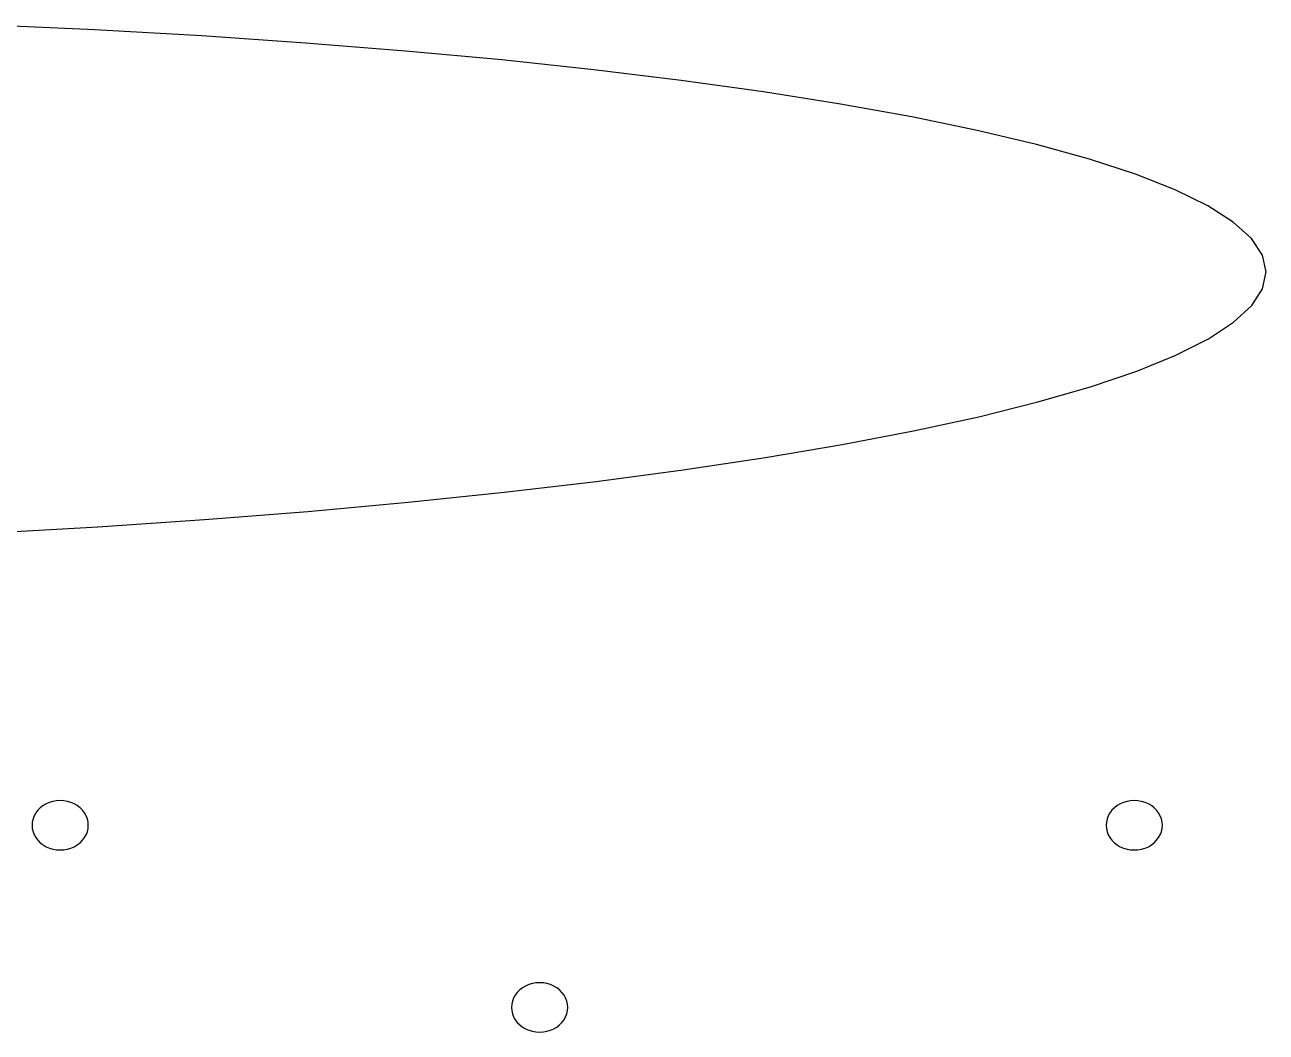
# Model space of a CAD drawing. Extents: x -292 to 292, y -205 to 211.
# Drawn here: x 222.68 to 252.11, y 105.3 to 129.18 of the extents above; entities that cross this region are included whole.
import ezdxf

# ---------------------------------------------------------------- set-up
doc = ezdxf.new("R2010")
doc.units = 0

msp = doc.modelspace()

# ---------------------------------------------------------------- linework, layer by layer
at = {"layer": 'ELLIPSES'}
for p, q in [((224.345, 129.056), (221.75, 129.177)), ((224.345, 129.056), (221.75, 129.177)), ((226.877, 128.912), (224.345, 129.056)), ((226.877, 128.912), (224.345, 129.056)), ((229.334, 128.744), (226.877, 128.912)), ((229.334, 128.744), (226.877, 128.912)), ((231.709, 128.555), (229.334, 128.744)), ((231.709, 128.555), (229.334, 128.744)), ((233.99, 128.344), (231.709, 128.555)), ((233.99, 128.344), (231.709, 128.555)), ((236.17, 128.112), (233.99, 128.344)), ((236.17, 128.112), (233.99, 128.344)), ((238.24, 127.86), (236.17, 128.112)), ((238.24, 127.86), (236.17, 128.112)), ((240.191, 127.589), (238.24, 127.86)), ((240.191, 127.589), (238.24, 127.86)), ((242.016, 127.3), (240.191, 127.589)), ((242.016, 127.3), (240.191, 127.589)), ((243.708, 126.995), (242.016, 127.3)), ((243.708, 126.995), (242.016, 127.3)), ((245.259, 126.675), (243.708, 126.995)), ((245.259, 126.675), (243.708, 126.995)), ((246.665, 126.34), (245.259, 126.675)), ((246.665, 126.34), (245.259, 126.675)), ((247.918, 125.992), (246.665, 126.34)), ((247.918, 125.992), (246.665, 126.34)), ((249.015, 125.633), (247.918, 125.992)), ((249.015, 125.633), (247.918, 125.992)), ((249.951, 125.264), (249.015, 125.633)), ((249.951, 125.264), (249.015, 125.633)), ((250.723, 124.886), (249.951, 125.264)), ((250.723, 124.886), (249.951, 125.264)), ((251.326, 124.501), (250.723, 124.886)), ((251.326, 124.501), (250.723, 124.886)), ((251.76, 124.11), (251.326, 124.501)), ((251.76, 124.11), (251.326, 124.501)), ((252.021, 123.716), (251.76, 124.11)), ((252.021, 123.716), (251.76, 124.11)), ((252.11, 123.318), (252.021, 123.716)), ((252.11, 123.318), (252.021, 123.716)), ((252.026, 122.92), (252.11, 123.318)), ((252.026, 122.92), (252.11, 123.318)), ((251.768, 122.523), (252.026, 122.92)), ((251.768, 122.523), (252.026, 122.92)), ((251.339, 122.127), (251.768, 122.523)), ((251.339, 122.127), (251.768, 122.523)), ((250.74, 121.736), (251.339, 122.127)), ((250.74, 121.736), (251.339, 122.127)), ((249.972, 121.35), (250.74, 121.736)), ((249.972, 121.35), (250.74, 121.736)), ((249.041, 120.97), (249.972, 121.35)), ((249.041, 120.97), (249.972, 121.35)), ((247.948, 120.599), (249.041, 120.97)), ((247.948, 120.599), (249.041, 120.97)), ((246.698, 120.238), (247.948, 120.599)), ((246.698, 120.238), (247.948, 120.599)), ((245.296, 119.888), (246.698, 120.238)), ((245.296, 119.888), (246.698, 120.238)), ((243.748, 119.551), (245.296, 119.888)), ((243.748, 119.551), (245.296, 119.888)), ((242.06, 119.227), (243.748, 119.551)), ((242.06, 119.227), (243.748, 119.551)), ((240.238, 118.919), (242.06, 119.227)), ((240.238, 118.919), (242.06, 119.227)), ((238.29, 118.627), (240.238, 118.919)), ((238.29, 118.627), (240.238, 118.919)), ((236.223, 118.352), (238.29, 118.627)), ((236.223, 118.352), (238.29, 118.627)), ((234.046, 118.097), (236.223, 118.352)), ((234.046, 118.097), (236.223, 118.352)), ((231.767, 117.861), (234.046, 118.097)), ((231.767, 117.861), (234.046, 118.097)), ((229.395, 117.645), (231.767, 117.861)), ((229.395, 117.645), (231.767, 117.861)), ((224.409, 117.28), (226.939, 117.451)), ((224.409, 117.28), (226.939, 117.451)), ((226.939, 117.451), (229.395, 117.645)), ((226.939, 117.451), (229.395, 117.645)), ((221.816, 117.131), (224.409, 117.28)), ((221.816, 117.131), (224.409, 117.28)), ((223.114, 110.67), (223.048, 110.619)), ((223.187, 110.712), (223.114, 110.67)), ((223.265, 110.746), (223.187, 110.712)), ((223.347, 110.771), (223.265, 110.746)), ((223.433, 110.786), (223.347, 110.771)), ((223.52, 110.791), (223.433, 110.786)), ((223.607, 110.786), (223.52, 110.791)), ((223.693, 110.771), (223.607, 110.786)), ((223.775, 110.746), (223.693, 110.771)), ((223.853, 110.712), (223.775, 110.746)), ((223.926, 110.67), (223.853, 110.712)), ((223.992, 110.619), (223.926, 110.67)), ((248.577, 110.67), (248.512, 110.619)), ((248.65, 110.712), (248.577, 110.67)), ((248.728, 110.746), (248.65, 110.712)), ((248.811, 110.771), (248.728, 110.746)), ((248.896, 110.786), (248.811, 110.771)), ((248.983, 110.791), (248.896, 110.786)), ((249.071, 110.786), (248.983, 110.791)), ((249.156, 110.771), (249.071, 110.786)), ((249.239, 110.746), (249.156, 110.771)), ((249.317, 110.712), (249.239, 110.746)), ((249.39, 110.67), (249.317, 110.712)), ((249.455, 110.619), (249.39, 110.67)), ((222.876, 110.356), (222.859, 110.281)), ((222.904, 110.429), (222.876, 110.356)), ((222.942, 110.498), (222.904, 110.429)), ((222.991, 110.561), (222.942, 110.498)), ((223.048, 110.619), (222.991, 110.561)), ((224.049, 110.561), (223.992, 110.619)), ((224.098, 110.498), (224.049, 110.561)), ((224.136, 110.429), (224.098, 110.498)), ((224.164, 110.356), (224.136, 110.429)), ((224.181, 110.281), (224.164, 110.356)), ((248.339, 110.356), (248.322, 110.281)), ((248.367, 110.429), (248.339, 110.356)), ((248.406, 110.498), (248.367, 110.429)), ((248.454, 110.561), (248.406, 110.498)), ((248.512, 110.619), (248.454, 110.561)), ((249.513, 110.561), (249.455, 110.619)), ((249.561, 110.498), (249.513, 110.561)), ((249.6, 110.429), (249.561, 110.498)), ((249.628, 110.356), (249.6, 110.429)), ((249.645, 110.281), (249.628, 110.356)), ((222.859, 110.281), (222.853, 110.204)), ((222.853, 110.204), (222.859, 110.128)), ((222.859, 110.128), (222.876, 110.052)), ((224.164, 110.052), (224.181, 110.128)), ((224.187, 110.204), (224.181, 110.281)), ((224.181, 110.128), (224.187, 110.204)), ((248.322, 110.281), (248.317, 110.204)), ((248.317, 110.204), (248.322, 110.128)), ((248.322, 110.128), (248.339, 110.052)), ((249.628, 110.052), (249.645, 110.128)), ((249.65, 110.204), (249.645, 110.281)), ((249.645, 110.128), (249.65, 110.204)), ((222.876, 110.052), (222.904, 109.98)), ((222.904, 109.98), (222.942, 109.911)), ((222.942, 109.911), (222.991, 109.847)), ((222.991, 109.847), (223.048, 109.789)), ((223.048, 109.789), (223.114, 109.739)), ((223.926, 109.739), (223.992, 109.789)), ((223.992, 109.789), (224.049, 109.847)), ((224.049, 109.847), (224.098, 109.911)), ((224.098, 109.911), (224.136, 109.98)), ((224.136, 109.98), (224.164, 110.052)), ((248.339, 110.052), (248.367, 109.98)), ((248.367, 109.98), (248.406, 109.911)), ((248.406, 109.911), (248.454, 109.847)), ((248.454, 109.847), (248.512, 109.789)), ((248.512, 109.789), (248.577, 109.739)), ((249.39, 109.739), (249.455, 109.789)), ((249.455, 109.789), (249.513, 109.847)), ((249.513, 109.847), (249.561, 109.911)), ((249.561, 109.911), (249.6, 109.98)), ((249.6, 109.98), (249.628, 110.052)), ((223.114, 109.739), (223.187, 109.696)), ((223.187, 109.696), (223.265, 109.662)), ((223.265, 109.662), (223.347, 109.638)), ((223.347, 109.638), (223.433, 109.623)), ((223.433, 109.623), (223.52, 109.618)), ((223.52, 109.618), (223.607, 109.623)), ((223.607, 109.623), (223.693, 109.638)), ((223.693, 109.638), (223.775, 109.662)), ((223.775, 109.662), (223.853, 109.696)), ((223.853, 109.696), (223.926, 109.739)), ((248.577, 109.739), (248.65, 109.696)), ((248.65, 109.696), (248.728, 109.662)), ((248.728, 109.662), (248.811, 109.638)), ((248.811, 109.638), (248.896, 109.623)), ((248.896, 109.623), (248.983, 109.618)), ((248.983, 109.618), (249.071, 109.623)), ((249.071, 109.623), (249.156, 109.638)), ((249.156, 109.638), (249.239, 109.662)), ((249.239, 109.662), (249.317, 109.696)), ((249.317, 109.696), (249.39, 109.739)), ((234.357, 106.243), (234.309, 106.18)), ((234.415, 106.301), (234.357, 106.243)), ((234.48, 106.352), (234.415, 106.301)), ((234.553, 106.394), (234.48, 106.352)), ((234.631, 106.428), (234.553, 106.394)), ((234.714, 106.453), (234.631, 106.428)), ((234.799, 106.468), (234.714, 106.453)), ((234.886, 106.473), (234.799, 106.468)), ((234.974, 106.468), (234.886, 106.473)), ((235.059, 106.453), (234.974, 106.468)), ((235.142, 106.428), (235.059, 106.453)), ((235.22, 106.394), (235.142, 106.428)), ((235.293, 106.352), (235.22, 106.394)), ((235.358, 106.301), (235.293, 106.352)), ((235.416, 106.243), (235.358, 106.301)), ((235.464, 106.18), (235.416, 106.243)), ((234.225, 105.963), (234.22, 105.886)), ((234.242, 106.038), (234.225, 105.963)), ((234.27, 106.111), (234.242, 106.038)), ((234.309, 106.18), (234.27, 106.111)), ((235.503, 106.111), (235.464, 106.18)), ((235.531, 106.038), (235.503, 106.111)), ((235.548, 105.963), (235.531, 106.038)), ((235.553, 105.886), (235.548, 105.963)), ((234.22, 105.886), (234.225, 105.81)), ((234.225, 105.81), (234.242, 105.734)), ((234.242, 105.734), (234.27, 105.662)), ((234.27, 105.662), (234.309, 105.593)), ((235.464, 105.593), (235.503, 105.662)), ((235.503, 105.662), (235.531, 105.734)), ((235.531, 105.734), (235.548, 105.81)), ((235.548, 105.81), (235.553, 105.886)), ((234.309, 105.593), (234.357, 105.529)), ((234.357, 105.529), (234.415, 105.471)), ((234.415, 105.471), (234.48, 105.421)), ((234.48, 105.421), (234.553, 105.378)), ((234.553, 105.378), (234.631, 105.344)), ((235.142, 105.344), (235.22, 105.378)), ((235.22, 105.378), (235.293, 105.421)), ((235.293, 105.421), (235.358, 105.471)), ((235.358, 105.471), (235.416, 105.529)), ((235.416, 105.529), (235.464, 105.593)), ((234.631, 105.344), (234.714, 105.32)), ((234.714, 105.32), (234.799, 105.305)), ((234.799, 105.305), (234.886, 105.3)), ((234.886, 105.3), (234.974, 105.305)), ((234.974, 105.305), (235.059, 105.32)), ((235.059, 105.32), (235.142, 105.344))]:
    msp.add_line(p, q, dxfattribs=at)

doc.saveas('drawing.dxf')
